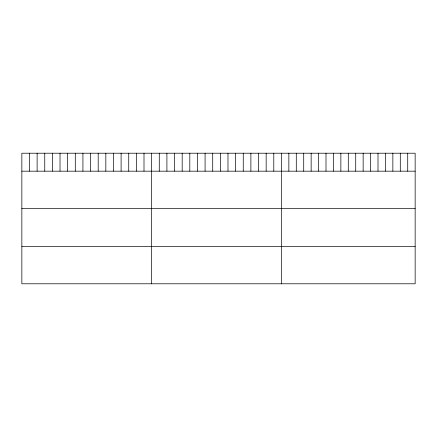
<?xml version="1.0" encoding="UTF-8"?>
<svg xmlns="http://www.w3.org/2000/svg" width="437" height="437" viewBox="0 0 437 437"><rect width="100%" height="100%" fill="white"/><g stroke="black" fill="none" stroke-linecap="round" stroke-linejoin="round"><path stroke-width="0.66" d="M415.15 171.173L415.15 283.788L21.85 283.788L21.85 153.212L415.15 153.212L415.15 171.173L21.85 171.173M21.85 208.334L415.15 208.334M21.85 246.626L415.15 246.626M407.721 153.212L407.721 171.173M400.292 153.212L400.292 171.173M392.863 153.212L392.863 171.173M385.434 153.212L385.434 171.173M378.005 153.212L378.005 171.173M370.576 153.212L370.576 171.173M363.147 153.212L363.147 171.173M355.718 153.212L355.718 171.173M348.289 153.212L348.289 171.173M340.86 153.212L340.86 171.173M333.431 153.212L333.431 171.173M326.002 153.212L326.002 171.173M318.573 153.212L318.573 171.173M311.144 153.212L311.144 171.173M303.715 153.212L303.715 171.173M296.286 153.212L296.286 171.173M288.857 153.212L288.857 171.173M281.428 153.212L281.428 283.788M273.791 153.212L273.791 171.173M266.16 153.212L266.16 171.173M258.524 153.212L258.524 171.173M250.887 153.212L250.887 171.173M243.256 153.212L243.256 171.173M235.619 153.212L235.619 171.173M227.983 153.212L227.983 171.173M220.352 153.212L220.352 171.173M212.715 153.212L212.715 171.173M205.084 153.212L205.084 171.173M197.448 153.212L197.448 171.173M189.811 153.212L189.811 171.173M182.18 153.212L182.18 171.173M174.543 153.212L174.543 171.173M166.907 153.212L166.907 171.173M159.276 153.212L159.276 171.173M151.639 153.212L151.639 283.788M144.002 153.212L144.002 171.173M136.371 153.212L136.371 171.173M128.735 153.212L128.735 171.173M121.098 153.212L121.098 171.173M113.467 153.212L113.467 171.173M105.83 153.212L105.83 171.173M98.194 153.212L98.194 171.173M90.563 153.212L90.563 171.173M82.926 153.212L82.926 171.173M75.295 153.212L75.295 171.173M67.659 153.212L67.659 171.173M60.022 153.212L60.022 171.173M52.391 153.212L52.391 171.173M44.754 153.212L44.754 171.173M37.118 153.212L37.118 171.173M29.487 153.212L29.487 171.173"/></g></svg>
